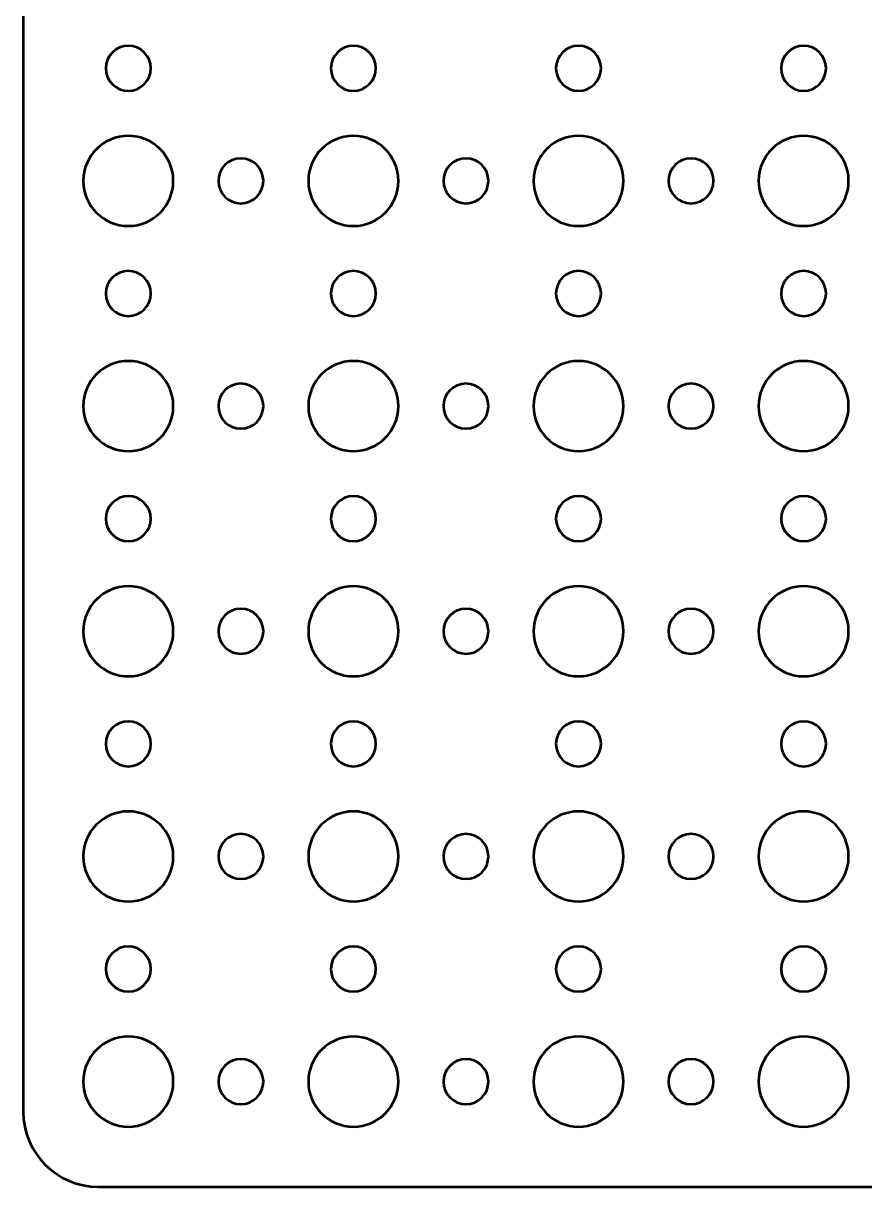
# Model space of a CAD drawing. Header units: centimetres. Extents: x -42 to 42, y -29.9 to 29.9.
# Drawn here: x -41.95 to -36.34, y -29.95 to -22.2 of the extents above; entities that cross this region are included whole.
import ezdxf

# ---------------------------------------------------------------- set-up
doc = ezdxf.new("R2010")
doc.units = ezdxf.units.CM
doc.header["$MEASUREMENT"] = 0
doc.layers.add('Layer 1', color=7, linetype='Continuous')

msp = doc.modelspace()

# ---------------------------------------------------------------- linework, layer by layer
at = {"layer": 'Layer 1', "lineweight": 53}
for points, knots in [([(41.95, 29.45), (41.95, 29.45), (41.95, -29.45), (41.95, -29.45), (41.95, -29.45), (41.95, -29.72614), (41.72614, -29.95), (41.45, -29.95), (41.45, -29.95), (41.45, -29.95), (-41.45, -29.95), (-41.45, -29.95), (-41.45, -29.95), (-41.72614, -29.95), (-41.95, -29.72614), (-41.95, -29.45), (-41.95, -29.45), (-41.95, -29.45), (-41.95, 29.45), (-41.95, 29.45), (-41.95, 29.45), (-41.95, 29.72614), (-41.72614, 29.95), (-41.45, 29.95), (-41.45, 29.95), (-41.45, 29.95), (41.45, 29.95), (41.45, 29.95), (41.45, 29.95), (41.72614, 29.95), (41.95, 29.72614), (41.95, 29.45)], [0, 0, 0, 0, 0.1111111, 0.1111111, 0.1111111, 0.1111111, 0.2222222, 0.2222222, 0.2222222, 0.2222222, 0.3333333, 0.3333333, 0.3333333, 0.3333333, 0.4444444, 0.4444444, 0.4444444, 0.4444444, 0.5555556, 0.5555556, 0.5555556, 0.5555556, 0.6666667, 0.6666667, 0.6666667, 0.6666667, 0.7777778, 0.7777778, 0.7777778, 0.7777778, 1, 1, 1, 1]), ([(-41.25, -22.65), (-41.33284, -22.65), (-41.4, -22.58284), (-41.4, -22.5), (-41.4, -22.5), (-41.4, -22.41716), (-41.33284, -22.35), (-41.25, -22.35), (-41.25, -22.35), (-41.16716, -22.35), (-41.1, -22.41716), (-41.1, -22.5), (-41.1, -22.5), (-41.1, -22.58284), (-41.16716, -22.65), (-41.25, -22.65)], [0, 0, 0, 0, 0.2, 0.2, 0.2, 0.2, 0.4, 0.4, 0.4, 0.4, 0.6, 0.6, 0.6, 0.6, 1, 1, 1, 1]), ([(-39.75, -22.65), (-39.83284, -22.65), (-39.9, -22.58284), (-39.9, -22.5), (-39.9, -22.5), (-39.9, -22.41716), (-39.83284, -22.35), (-39.75, -22.35), (-39.75, -22.35), (-39.66716, -22.35), (-39.6, -22.41716), (-39.6, -22.5), (-39.6, -22.5), (-39.6, -22.58284), (-39.66716, -22.65), (-39.75, -22.65)], [0, 0, 0, 0, 0.2, 0.2, 0.2, 0.2, 0.4, 0.4, 0.4, 0.4, 0.6, 0.6, 0.6, 0.6, 1, 1, 1, 1]), ([(-38.25, -22.65), (-38.33284, -22.65), (-38.4, -22.58284), (-38.4, -22.5), (-38.4, -22.5), (-38.4, -22.41716), (-38.33284, -22.35), (-38.25, -22.35), (-38.25, -22.35), (-38.16716, -22.35), (-38.1, -22.41716), (-38.1, -22.5), (-38.1, -22.5), (-38.1, -22.58284), (-38.16716, -22.65), (-38.25, -22.65)], [0, 0, 0, 0, 0.2, 0.2, 0.2, 0.2, 0.4, 0.4, 0.4, 0.4, 0.6, 0.6, 0.6, 0.6, 1, 1, 1, 1]), ([(-36.75, -22.65), (-36.83284, -22.65), (-36.9, -22.58284), (-36.9, -22.5), (-36.9, -22.5), (-36.9, -22.41716), (-36.83284, -22.35), (-36.75, -22.35), (-36.75, -22.35), (-36.66716, -22.35), (-36.6, -22.41716), (-36.6, -22.5), (-36.6, -22.5), (-36.6, -22.58284), (-36.66716, -22.65), (-36.75, -22.65)], [0, 0, 0, 0, 0.2, 0.2, 0.2, 0.2, 0.4, 0.4, 0.4, 0.4, 0.6, 0.6, 0.6, 0.6, 1, 1, 1, 1]), ([(-41.25, -23.55), (-41.41569, -23.55), (-41.55, -23.41569), (-41.55, -23.25), (-41.55, -23.25), (-41.55, -23.08431), (-41.41569, -22.95), (-41.25, -22.95), (-41.25, -22.95), (-41.08431, -22.95), (-40.95, -23.08431), (-40.95, -23.25), (-40.95, -23.25), (-40.95, -23.41569), (-41.08431, -23.55), (-41.25, -23.55)], [0, 0, 0, 0, 0.2, 0.2, 0.2, 0.2, 0.4, 0.4, 0.4, 0.4, 0.6, 0.6, 0.6, 0.6, 1, 1, 1, 1]), ([(-39.75, -23.55), (-39.91569, -23.55), (-40.05, -23.41569), (-40.05, -23.25), (-40.05, -23.25), (-40.05, -23.08431), (-39.91569, -22.95), (-39.75, -22.95), (-39.75, -22.95), (-39.58431, -22.95), (-39.45, -23.08431), (-39.45, -23.25), (-39.45, -23.25), (-39.45, -23.41569), (-39.58431, -23.55), (-39.75, -23.55)], [0, 0, 0, 0, 0.2, 0.2, 0.2, 0.2, 0.4, 0.4, 0.4, 0.4, 0.6, 0.6, 0.6, 0.6, 1, 1, 1, 1]), ([(-38.25, -23.55), (-38.41569, -23.55), (-38.55, -23.41569), (-38.55, -23.25), (-38.55, -23.25), (-38.55, -23.08431), (-38.41569, -22.95), (-38.25, -22.95), (-38.25, -22.95), (-38.08431, -22.95), (-37.95, -23.08431), (-37.95, -23.25), (-37.95, -23.25), (-37.95, -23.41569), (-38.08431, -23.55), (-38.25, -23.55)], [0, 0, 0, 0, 0.2, 0.2, 0.2, 0.2, 0.4, 0.4, 0.4, 0.4, 0.6, 0.6, 0.6, 0.6, 1, 1, 1, 1]), ([(-36.75, -23.55), (-36.91569, -23.55), (-37.05, -23.41569), (-37.05, -23.25), (-37.05, -23.25), (-37.05, -23.08431), (-36.91569, -22.95), (-36.75, -22.95), (-36.75, -22.95), (-36.58431, -22.95), (-36.45, -23.08431), (-36.45, -23.25), (-36.45, -23.25), (-36.45, -23.41569), (-36.58431, -23.55), (-36.75, -23.55)], [0, 0, 0, 0, 0.2, 0.2, 0.2, 0.2, 0.4, 0.4, 0.4, 0.4, 0.6, 0.6, 0.6, 0.6, 1, 1, 1, 1]), ([(-40.5, -23.4), (-40.58284, -23.4), (-40.65, -23.33284), (-40.65, -23.25), (-40.65, -23.25), (-40.65, -23.16716), (-40.58284, -23.1), (-40.5, -23.1), (-40.5, -23.1), (-40.41716, -23.1), (-40.35, -23.16716), (-40.35, -23.25), (-40.35, -23.25), (-40.35, -23.33284), (-40.41716, -23.4), (-40.5, -23.4)], [0, 0, 0, 0, 0.2, 0.2, 0.2, 0.2, 0.4, 0.4, 0.4, 0.4, 0.6, 0.6, 0.6, 0.6, 1, 1, 1, 1]), ([(-39, -23.4), (-39.08284, -23.4), (-39.15, -23.33284), (-39.15, -23.25), (-39.15, -23.25), (-39.15, -23.16716), (-39.08284, -23.1), (-39, -23.1), (-39, -23.1), (-38.91716, -23.1), (-38.85, -23.16716), (-38.85, -23.25), (-38.85, -23.25), (-38.85, -23.33284), (-38.91716, -23.4), (-39, -23.4)], [0, 0, 0, 0, 0.2, 0.2, 0.2, 0.2, 0.4, 0.4, 0.4, 0.4, 0.6, 0.6, 0.6, 0.6, 1, 1, 1, 1]), ([(-37.5, -23.4), (-37.58284, -23.4), (-37.65, -23.33284), (-37.65, -23.25), (-37.65, -23.25), (-37.65, -23.16716), (-37.58284, -23.1), (-37.5, -23.1), (-37.5, -23.1), (-37.41716, -23.1), (-37.35, -23.16716), (-37.35, -23.25), (-37.35, -23.25), (-37.35, -23.33284), (-37.41716, -23.4), (-37.5, -23.4)], [0, 0, 0, 0, 0.2, 0.2, 0.2, 0.2, 0.4, 0.4, 0.4, 0.4, 0.6, 0.6, 0.6, 0.6, 1, 1, 1, 1]), ([(-41.25, -24.15), (-41.33284, -24.15), (-41.4, -24.08284), (-41.4, -24), (-41.4, -24), (-41.4, -23.91716), (-41.33284, -23.85), (-41.25, -23.85), (-41.25, -23.85), (-41.16716, -23.85), (-41.1, -23.91716), (-41.1, -24), (-41.1, -24), (-41.1, -24.08284), (-41.16716, -24.15), (-41.25, -24.15)], [0, 0, 0, 0, 0.2, 0.2, 0.2, 0.2, 0.4, 0.4, 0.4, 0.4, 0.6, 0.6, 0.6, 0.6, 1, 1, 1, 1]), ([(-39.75, -24.15), (-39.83284, -24.15), (-39.9, -24.08284), (-39.9, -24), (-39.9, -24), (-39.9, -23.91716), (-39.83284, -23.85), (-39.75, -23.85), (-39.75, -23.85), (-39.66716, -23.85), (-39.6, -23.91716), (-39.6, -24), (-39.6, -24), (-39.6, -24.08284), (-39.66716, -24.15), (-39.75, -24.15)], [0, 0, 0, 0, 0.2, 0.2, 0.2, 0.2, 0.4, 0.4, 0.4, 0.4, 0.6, 0.6, 0.6, 0.6, 1, 1, 1, 1]), ([(-38.25, -24.15), (-38.33284, -24.15), (-38.4, -24.08284), (-38.4, -24), (-38.4, -24), (-38.4, -23.91716), (-38.33284, -23.85), (-38.25, -23.85), (-38.25, -23.85), (-38.16716, -23.85), (-38.1, -23.91716), (-38.1, -24), (-38.1, -24), (-38.1, -24.08284), (-38.16716, -24.15), (-38.25, -24.15)], [0, 0, 0, 0, 0.2, 0.2, 0.2, 0.2, 0.4, 0.4, 0.4, 0.4, 0.6, 0.6, 0.6, 0.6, 1, 1, 1, 1]), ([(-36.75, -24.15), (-36.83284, -24.15), (-36.9, -24.08284), (-36.9, -24), (-36.9, -24), (-36.9, -23.91716), (-36.83284, -23.85), (-36.75, -23.85), (-36.75, -23.85), (-36.66716, -23.85), (-36.6, -23.91716), (-36.6, -24), (-36.6, -24), (-36.6, -24.08284), (-36.66716, -24.15), (-36.75, -24.15)], [0, 0, 0, 0, 0.2, 0.2, 0.2, 0.2, 0.4, 0.4, 0.4, 0.4, 0.6, 0.6, 0.6, 0.6, 1, 1, 1, 1]), ([(-41.25, -25.05), (-41.41569, -25.05), (-41.55, -24.91569), (-41.55, -24.75), (-41.55, -24.75), (-41.55, -24.58431), (-41.41569, -24.45), (-41.25, -24.45), (-41.25, -24.45), (-41.08431, -24.45), (-40.95, -24.58431), (-40.95, -24.75), (-40.95, -24.75), (-40.95, -24.91569), (-41.08431, -25.05), (-41.25, -25.05)], [0, 0, 0, 0, 0.2, 0.2, 0.2, 0.2, 0.4, 0.4, 0.4, 0.4, 0.6, 0.6, 0.6, 0.6, 1, 1, 1, 1]), ([(-39.75, -25.05), (-39.91569, -25.05), (-40.05, -24.91569), (-40.05, -24.75), (-40.05, -24.75), (-40.05, -24.58431), (-39.91569, -24.45), (-39.75, -24.45), (-39.75, -24.45), (-39.58431, -24.45), (-39.45, -24.58431), (-39.45, -24.75), (-39.45, -24.75), (-39.45, -24.91569), (-39.58431, -25.05), (-39.75, -25.05)], [0, 0, 0, 0, 0.2, 0.2, 0.2, 0.2, 0.4, 0.4, 0.4, 0.4, 0.6, 0.6, 0.6, 0.6, 1, 1, 1, 1]), ([(-38.25, -25.05), (-38.41569, -25.05), (-38.55, -24.91569), (-38.55, -24.75), (-38.55, -24.75), (-38.55, -24.58431), (-38.41569, -24.45), (-38.25, -24.45), (-38.25, -24.45), (-38.08431, -24.45), (-37.95, -24.58431), (-37.95, -24.75), (-37.95, -24.75), (-37.95, -24.91569), (-38.08431, -25.05), (-38.25, -25.05)], [0, 0, 0, 0, 0.2, 0.2, 0.2, 0.2, 0.4, 0.4, 0.4, 0.4, 0.6, 0.6, 0.6, 0.6, 1, 1, 1, 1]), ([(-36.75, -25.05), (-36.91569, -25.05), (-37.05, -24.91569), (-37.05, -24.75), (-37.05, -24.75), (-37.05, -24.58431), (-36.91569, -24.45), (-36.75, -24.45), (-36.75, -24.45), (-36.58431, -24.45), (-36.45, -24.58431), (-36.45, -24.75), (-36.45, -24.75), (-36.45, -24.91569), (-36.58431, -25.05), (-36.75, -25.05)], [0, 0, 0, 0, 0.2, 0.2, 0.2, 0.2, 0.4, 0.4, 0.4, 0.4, 0.6, 0.6, 0.6, 0.6, 1, 1, 1, 1]), ([(-40.5, -24.9), (-40.58284, -24.9), (-40.65, -24.83284), (-40.65, -24.75), (-40.65, -24.75), (-40.65, -24.66716), (-40.58284, -24.6), (-40.5, -24.6), (-40.5, -24.6), (-40.41716, -24.6), (-40.35, -24.66716), (-40.35, -24.75), (-40.35, -24.75), (-40.35, -24.83284), (-40.41716, -24.9), (-40.5, -24.9)], [0, 0, 0, 0, 0.2, 0.2, 0.2, 0.2, 0.4, 0.4, 0.4, 0.4, 0.6, 0.6, 0.6, 0.6, 1, 1, 1, 1]), ([(-39, -24.9), (-39.08284, -24.9), (-39.15, -24.83284), (-39.15, -24.75), (-39.15, -24.75), (-39.15, -24.66716), (-39.08284, -24.6), (-39, -24.6), (-39, -24.6), (-38.91716, -24.6), (-38.85, -24.66716), (-38.85, -24.75), (-38.85, -24.75), (-38.85, -24.83284), (-38.91716, -24.9), (-39, -24.9)], [0, 0, 0, 0, 0.2, 0.2, 0.2, 0.2, 0.4, 0.4, 0.4, 0.4, 0.6, 0.6, 0.6, 0.6, 1, 1, 1, 1]), ([(-37.5, -24.9), (-37.58284, -24.9), (-37.65, -24.83284), (-37.65, -24.75), (-37.65, -24.75), (-37.65, -24.66716), (-37.58284, -24.6), (-37.5, -24.6), (-37.5, -24.6), (-37.41716, -24.6), (-37.35, -24.66716), (-37.35, -24.75), (-37.35, -24.75), (-37.35, -24.83284), (-37.41716, -24.9), (-37.5, -24.9)], [0, 0, 0, 0, 0.2, 0.2, 0.2, 0.2, 0.4, 0.4, 0.4, 0.4, 0.6, 0.6, 0.6, 0.6, 1, 1, 1, 1]), ([(-41.25, -25.65), (-41.33284, -25.65), (-41.4, -25.58284), (-41.4, -25.5), (-41.4, -25.5), (-41.4, -25.41716), (-41.33284, -25.35), (-41.25, -25.35), (-41.25, -25.35), (-41.16716, -25.35), (-41.1, -25.41716), (-41.1, -25.5), (-41.1, -25.5), (-41.1, -25.58284), (-41.16716, -25.65), (-41.25, -25.65)], [0, 0, 0, 0, 0.2, 0.2, 0.2, 0.2, 0.4, 0.4, 0.4, 0.4, 0.6, 0.6, 0.6, 0.6, 1, 1, 1, 1]), ([(-39.75, -25.65), (-39.83284, -25.65), (-39.9, -25.58284), (-39.9, -25.5), (-39.9, -25.5), (-39.9, -25.41716), (-39.83284, -25.35), (-39.75, -25.35), (-39.75, -25.35), (-39.66716, -25.35), (-39.6, -25.41716), (-39.6, -25.5), (-39.6, -25.5), (-39.6, -25.58284), (-39.66716, -25.65), (-39.75, -25.65)], [0, 0, 0, 0, 0.2, 0.2, 0.2, 0.2, 0.4, 0.4, 0.4, 0.4, 0.6, 0.6, 0.6, 0.6, 1, 1, 1, 1]), ([(-38.25, -25.65), (-38.33284, -25.65), (-38.4, -25.58284), (-38.4, -25.5), (-38.4, -25.5), (-38.4, -25.41716), (-38.33284, -25.35), (-38.25, -25.35), (-38.25, -25.35), (-38.16716, -25.35), (-38.1, -25.41716), (-38.1, -25.5), (-38.1, -25.5), (-38.1, -25.58284), (-38.16716, -25.65), (-38.25, -25.65)], [0, 0, 0, 0, 0.2, 0.2, 0.2, 0.2, 0.4, 0.4, 0.4, 0.4, 0.6, 0.6, 0.6, 0.6, 1, 1, 1, 1]), ([(-36.75, -25.65), (-36.83284, -25.65), (-36.9, -25.58284), (-36.9, -25.5), (-36.9, -25.5), (-36.9, -25.41716), (-36.83284, -25.35), (-36.75, -25.35), (-36.75, -25.35), (-36.66716, -25.35), (-36.6, -25.41716), (-36.6, -25.5), (-36.6, -25.5), (-36.6, -25.58284), (-36.66716, -25.65), (-36.75, -25.65)], [0, 0, 0, 0, 0.2, 0.2, 0.2, 0.2, 0.4, 0.4, 0.4, 0.4, 0.6, 0.6, 0.6, 0.6, 1, 1, 1, 1]), ([(-41.25, -26.55), (-41.41569, -26.55), (-41.55, -26.41569), (-41.55, -26.25), (-41.55, -26.25), (-41.55, -26.08431), (-41.41569, -25.95), (-41.25, -25.95), (-41.25, -25.95), (-41.08431, -25.95), (-40.95, -26.08431), (-40.95, -26.25), (-40.95, -26.25), (-40.95, -26.41569), (-41.08431, -26.55), (-41.25, -26.55)], [0, 0, 0, 0, 0.2, 0.2, 0.2, 0.2, 0.4, 0.4, 0.4, 0.4, 0.6, 0.6, 0.6, 0.6, 1, 1, 1, 1]), ([(-39.75, -26.55), (-39.91569, -26.55), (-40.05, -26.41569), (-40.05, -26.25), (-40.05, -26.25), (-40.05, -26.08431), (-39.91569, -25.95), (-39.75, -25.95), (-39.75, -25.95), (-39.58431, -25.95), (-39.45, -26.08431), (-39.45, -26.25), (-39.45, -26.25), (-39.45, -26.41569), (-39.58431, -26.55), (-39.75, -26.55)], [0, 0, 0, 0, 0.2, 0.2, 0.2, 0.2, 0.4, 0.4, 0.4, 0.4, 0.6, 0.6, 0.6, 0.6, 1, 1, 1, 1]), ([(-38.25, -26.55), (-38.41569, -26.55), (-38.55, -26.41569), (-38.55, -26.25), (-38.55, -26.25), (-38.55, -26.08431), (-38.41569, -25.95), (-38.25, -25.95), (-38.25, -25.95), (-38.08431, -25.95), (-37.95, -26.08431), (-37.95, -26.25), (-37.95, -26.25), (-37.95, -26.41569), (-38.08431, -26.55), (-38.25, -26.55)], [0, 0, 0, 0, 0.2, 0.2, 0.2, 0.2, 0.4, 0.4, 0.4, 0.4, 0.6, 0.6, 0.6, 0.6, 1, 1, 1, 1]), ([(-36.75, -26.55), (-36.91569, -26.55), (-37.05, -26.41569), (-37.05, -26.25), (-37.05, -26.25), (-37.05, -26.08431), (-36.91569, -25.95), (-36.75, -25.95), (-36.75, -25.95), (-36.58431, -25.95), (-36.45, -26.08431), (-36.45, -26.25), (-36.45, -26.25), (-36.45, -26.41569), (-36.58431, -26.55), (-36.75, -26.55)], [0, 0, 0, 0, 0.2, 0.2, 0.2, 0.2, 0.4, 0.4, 0.4, 0.4, 0.6, 0.6, 0.6, 0.6, 1, 1, 1, 1]), ([(-40.5, -26.4), (-40.58284, -26.4), (-40.65, -26.33284), (-40.65, -26.25), (-40.65, -26.25), (-40.65, -26.16716), (-40.58284, -26.1), (-40.5, -26.1), (-40.5, -26.1), (-40.41716, -26.1), (-40.35, -26.16716), (-40.35, -26.25), (-40.35, -26.25), (-40.35, -26.33284), (-40.41716, -26.4), (-40.5, -26.4)], [0, 0, 0, 0, 0.2, 0.2, 0.2, 0.2, 0.4, 0.4, 0.4, 0.4, 0.6, 0.6, 0.6, 0.6, 1, 1, 1, 1]), ([(-39, -26.4), (-39.08284, -26.4), (-39.15, -26.33284), (-39.15, -26.25), (-39.15, -26.25), (-39.15, -26.16716), (-39.08284, -26.1), (-39, -26.1), (-39, -26.1), (-38.91716, -26.1), (-38.85, -26.16716), (-38.85, -26.25), (-38.85, -26.25), (-38.85, -26.33284), (-38.91716, -26.4), (-39, -26.4)], [0, 0, 0, 0, 0.2, 0.2, 0.2, 0.2, 0.4, 0.4, 0.4, 0.4, 0.6, 0.6, 0.6, 0.6, 1, 1, 1, 1]), ([(-37.5, -26.4), (-37.58284, -26.4), (-37.65, -26.33284), (-37.65, -26.25), (-37.65, -26.25), (-37.65, -26.16716), (-37.58284, -26.1), (-37.5, -26.1), (-37.5, -26.1), (-37.41716, -26.1), (-37.35, -26.16716), (-37.35, -26.25), (-37.35, -26.25), (-37.35, -26.33284), (-37.41716, -26.4), (-37.5, -26.4)], [0, 0, 0, 0, 0.2, 0.2, 0.2, 0.2, 0.4, 0.4, 0.4, 0.4, 0.6, 0.6, 0.6, 0.6, 1, 1, 1, 1]), ([(-41.25, -27.15), (-41.33284, -27.15), (-41.4, -27.08284), (-41.4, -27), (-41.4, -27), (-41.4, -26.91716), (-41.33284, -26.85), (-41.25, -26.85), (-41.25, -26.85), (-41.16716, -26.85), (-41.1, -26.91716), (-41.1, -27), (-41.1, -27), (-41.1, -27.08284), (-41.16716, -27.15), (-41.25, -27.15)], [0, 0, 0, 0, 0.2, 0.2, 0.2, 0.2, 0.4, 0.4, 0.4, 0.4, 0.6, 0.6, 0.6, 0.6, 1, 1, 1, 1]), ([(-39.75, -27.15), (-39.83284, -27.15), (-39.9, -27.08284), (-39.9, -27), (-39.9, -27), (-39.9, -26.91716), (-39.83284, -26.85), (-39.75, -26.85), (-39.75, -26.85), (-39.66716, -26.85), (-39.6, -26.91716), (-39.6, -27), (-39.6, -27), (-39.6, -27.08284), (-39.66716, -27.15), (-39.75, -27.15)], [0, 0, 0, 0, 0.2, 0.2, 0.2, 0.2, 0.4, 0.4, 0.4, 0.4, 0.6, 0.6, 0.6, 0.6, 1, 1, 1, 1]), ([(-38.25, -27.15), (-38.33284, -27.15), (-38.4, -27.08284), (-38.4, -27), (-38.4, -27), (-38.4, -26.91716), (-38.33284, -26.85), (-38.25, -26.85), (-38.25, -26.85), (-38.16716, -26.85), (-38.1, -26.91716), (-38.1, -27), (-38.1, -27), (-38.1, -27.08284), (-38.16716, -27.15), (-38.25, -27.15)], [0, 0, 0, 0, 0.2, 0.2, 0.2, 0.2, 0.4, 0.4, 0.4, 0.4, 0.6, 0.6, 0.6, 0.6, 1, 1, 1, 1]), ([(-36.75, -27.15), (-36.83284, -27.15), (-36.9, -27.08284), (-36.9, -27), (-36.9, -27), (-36.9, -26.91716), (-36.83284, -26.85), (-36.75, -26.85), (-36.75, -26.85), (-36.66716, -26.85), (-36.6, -26.91716), (-36.6, -27), (-36.6, -27), (-36.6, -27.08284), (-36.66716, -27.15), (-36.75, -27.15)], [0, 0, 0, 0, 0.2, 0.2, 0.2, 0.2, 0.4, 0.4, 0.4, 0.4, 0.6, 0.6, 0.6, 0.6, 1, 1, 1, 1]), ([(-41.25, -28.05), (-41.41569, -28.05), (-41.55, -27.91569), (-41.55, -27.75), (-41.55, -27.75), (-41.55, -27.58431), (-41.41569, -27.45), (-41.25, -27.45), (-41.25, -27.45), (-41.08431, -27.45), (-40.95, -27.58431), (-40.95, -27.75), (-40.95, -27.75), (-40.95, -27.91569), (-41.08431, -28.05), (-41.25, -28.05)], [0, 0, 0, 0, 0.2, 0.2, 0.2, 0.2, 0.4, 0.4, 0.4, 0.4, 0.6, 0.6, 0.6, 0.6, 1, 1, 1, 1]), ([(-39.75, -28.05), (-39.91569, -28.05), (-40.05, -27.91569), (-40.05, -27.75), (-40.05, -27.75), (-40.05, -27.58431), (-39.91569, -27.45), (-39.75, -27.45), (-39.75, -27.45), (-39.58431, -27.45), (-39.45, -27.58431), (-39.45, -27.75), (-39.45, -27.75), (-39.45, -27.91569), (-39.58431, -28.05), (-39.75, -28.05)], [0, 0, 0, 0, 0.2, 0.2, 0.2, 0.2, 0.4, 0.4, 0.4, 0.4, 0.6, 0.6, 0.6, 0.6, 1, 1, 1, 1]), ([(-38.25, -28.05), (-38.41569, -28.05), (-38.55, -27.91569), (-38.55, -27.75), (-38.55, -27.75), (-38.55, -27.58431), (-38.41569, -27.45), (-38.25, -27.45), (-38.25, -27.45), (-38.08431, -27.45), (-37.95, -27.58431), (-37.95, -27.75), (-37.95, -27.75), (-37.95, -27.91569), (-38.08431, -28.05), (-38.25, -28.05)], [0, 0, 0, 0, 0.2, 0.2, 0.2, 0.2, 0.4, 0.4, 0.4, 0.4, 0.6, 0.6, 0.6, 0.6, 1, 1, 1, 1]), ([(-36.75, -28.05), (-36.91569, -28.05), (-37.05, -27.91569), (-37.05, -27.75), (-37.05, -27.75), (-37.05, -27.58431), (-36.91569, -27.45), (-36.75, -27.45), (-36.75, -27.45), (-36.58431, -27.45), (-36.45, -27.58431), (-36.45, -27.75), (-36.45, -27.75), (-36.45, -27.91569), (-36.58431, -28.05), (-36.75, -28.05)], [0, 0, 0, 0, 0.2, 0.2, 0.2, 0.2, 0.4, 0.4, 0.4, 0.4, 0.6, 0.6, 0.6, 0.6, 1, 1, 1, 1]), ([(-40.5, -27.9), (-40.58284, -27.9), (-40.65, -27.83284), (-40.65, -27.75), (-40.65, -27.75), (-40.65, -27.66716), (-40.58284, -27.6), (-40.5, -27.6), (-40.5, -27.6), (-40.41716, -27.6), (-40.35, -27.66716), (-40.35, -27.75), (-40.35, -27.75), (-40.35, -27.83284), (-40.41716, -27.9), (-40.5, -27.9)], [0, 0, 0, 0, 0.2, 0.2, 0.2, 0.2, 0.4, 0.4, 0.4, 0.4, 0.6, 0.6, 0.6, 0.6, 1, 1, 1, 1]), ([(-39, -27.9), (-39.08284, -27.9), (-39.15, -27.83284), (-39.15, -27.75), (-39.15, -27.75), (-39.15, -27.66716), (-39.08284, -27.6), (-39, -27.6), (-39, -27.6), (-38.91716, -27.6), (-38.85, -27.66716), (-38.85, -27.75), (-38.85, -27.75), (-38.85, -27.83284), (-38.91716, -27.9), (-39, -27.9)], [0, 0, 0, 0, 0.2, 0.2, 0.2, 0.2, 0.4, 0.4, 0.4, 0.4, 0.6, 0.6, 0.6, 0.6, 1, 1, 1, 1]), ([(-37.5, -27.9), (-37.58284, -27.9), (-37.65, -27.83284), (-37.65, -27.75), (-37.65, -27.75), (-37.65, -27.66716), (-37.58284, -27.6), (-37.5, -27.6), (-37.5, -27.6), (-37.41716, -27.6), (-37.35, -27.66716), (-37.35, -27.75), (-37.35, -27.75), (-37.35, -27.83284), (-37.41716, -27.9), (-37.5, -27.9)], [0, 0, 0, 0, 0.2, 0.2, 0.2, 0.2, 0.4, 0.4, 0.4, 0.4, 0.6, 0.6, 0.6, 0.6, 1, 1, 1, 1]), ([(-41.25, -28.65), (-41.33284, -28.65), (-41.4, -28.58284), (-41.4, -28.5), (-41.4, -28.5), (-41.4, -28.41716), (-41.33284, -28.35), (-41.25, -28.35), (-41.25, -28.35), (-41.16716, -28.35), (-41.1, -28.41716), (-41.1, -28.5), (-41.1, -28.5), (-41.1, -28.58284), (-41.16716, -28.65), (-41.25, -28.65)], [0, 0, 0, 0, 0.2, 0.2, 0.2, 0.2, 0.4, 0.4, 0.4, 0.4, 0.6, 0.6, 0.6, 0.6, 1, 1, 1, 1]), ([(-39.75, -28.65), (-39.83284, -28.65), (-39.9, -28.58284), (-39.9, -28.5), (-39.9, -28.5), (-39.9, -28.41716), (-39.83284, -28.35), (-39.75, -28.35), (-39.75, -28.35), (-39.66716, -28.35), (-39.6, -28.41716), (-39.6, -28.5), (-39.6, -28.5), (-39.6, -28.58284), (-39.66716, -28.65), (-39.75, -28.65)], [0, 0, 0, 0, 0.2, 0.2, 0.2, 0.2, 0.4, 0.4, 0.4, 0.4, 0.6, 0.6, 0.6, 0.6, 1, 1, 1, 1]), ([(-38.25, -28.65), (-38.33284, -28.65), (-38.4, -28.58284), (-38.4, -28.5), (-38.4, -28.5), (-38.4, -28.41716), (-38.33284, -28.35), (-38.25, -28.35), (-38.25, -28.35), (-38.16716, -28.35), (-38.1, -28.41716), (-38.1, -28.5), (-38.1, -28.5), (-38.1, -28.58284), (-38.16716, -28.65), (-38.25, -28.65)], [0, 0, 0, 0, 0.2, 0.2, 0.2, 0.2, 0.4, 0.4, 0.4, 0.4, 0.6, 0.6, 0.6, 0.6, 1, 1, 1, 1]), ([(-36.75, -28.65), (-36.83284, -28.65), (-36.9, -28.58284), (-36.9, -28.5), (-36.9, -28.5), (-36.9, -28.41716), (-36.83284, -28.35), (-36.75, -28.35), (-36.75, -28.35), (-36.66716, -28.35), (-36.6, -28.41716), (-36.6, -28.5), (-36.6, -28.5), (-36.6, -28.58284), (-36.66716, -28.65), (-36.75, -28.65)], [0, 0, 0, 0, 0.2, 0.2, 0.2, 0.2, 0.4, 0.4, 0.4, 0.4, 0.6, 0.6, 0.6, 0.6, 1, 1, 1, 1]), ([(-41.25, -29.55), (-41.41569, -29.55), (-41.55, -29.41569), (-41.55, -29.25), (-41.55, -29.25), (-41.55, -29.08431), (-41.41569, -28.95), (-41.25, -28.95), (-41.25, -28.95), (-41.08431, -28.95), (-40.95, -29.08431), (-40.95, -29.25), (-40.95, -29.25), (-40.95, -29.41569), (-41.08431, -29.55), (-41.25, -29.55)], [0, 0, 0, 0, 0.2, 0.2, 0.2, 0.2, 0.4, 0.4, 0.4, 0.4, 0.6, 0.6, 0.6, 0.6, 1, 1, 1, 1]), ([(-39.75, -29.55), (-39.91569, -29.55), (-40.05, -29.41569), (-40.05, -29.25), (-40.05, -29.25), (-40.05, -29.08431), (-39.91569, -28.95), (-39.75, -28.95), (-39.75, -28.95), (-39.58431, -28.95), (-39.45, -29.08431), (-39.45, -29.25), (-39.45, -29.25), (-39.45, -29.41569), (-39.58431, -29.55), (-39.75, -29.55)], [0, 0, 0, 0, 0.2, 0.2, 0.2, 0.2, 0.4, 0.4, 0.4, 0.4, 0.6, 0.6, 0.6, 0.6, 1, 1, 1, 1]), ([(-38.25, -29.55), (-38.41569, -29.55), (-38.55, -29.41569), (-38.55, -29.25), (-38.55, -29.25), (-38.55, -29.08431), (-38.41569, -28.95), (-38.25, -28.95), (-38.25, -28.95), (-38.08431, -28.95), (-37.95, -29.08431), (-37.95, -29.25), (-37.95, -29.25), (-37.95, -29.41569), (-38.08431, -29.55), (-38.25, -29.55)], [0, 0, 0, 0, 0.2, 0.2, 0.2, 0.2, 0.4, 0.4, 0.4, 0.4, 0.6, 0.6, 0.6, 0.6, 1, 1, 1, 1]), ([(-36.75, -29.55), (-36.91569, -29.55), (-37.05, -29.41569), (-37.05, -29.25), (-37.05, -29.25), (-37.05, -29.08431), (-36.91569, -28.95), (-36.75, -28.95), (-36.75, -28.95), (-36.58431, -28.95), (-36.45, -29.08431), (-36.45, -29.25), (-36.45, -29.25), (-36.45, -29.41569), (-36.58431, -29.55), (-36.75, -29.55)], [0, 0, 0, 0, 0.2, 0.2, 0.2, 0.2, 0.4, 0.4, 0.4, 0.4, 0.6, 0.6, 0.6, 0.6, 1, 1, 1, 1]), ([(-40.5, -29.4), (-40.58284, -29.4), (-40.65, -29.33284), (-40.65, -29.25), (-40.65, -29.25), (-40.65, -29.16716), (-40.58284, -29.1), (-40.5, -29.1), (-40.5, -29.1), (-40.41716, -29.1), (-40.35, -29.16716), (-40.35, -29.25), (-40.35, -29.25), (-40.35, -29.33284), (-40.41716, -29.4), (-40.5, -29.4)], [0, 0, 0, 0, 0.2, 0.2, 0.2, 0.2, 0.4, 0.4, 0.4, 0.4, 0.6, 0.6, 0.6, 0.6, 1, 1, 1, 1]), ([(-39, -29.4), (-39.08284, -29.4), (-39.15, -29.33284), (-39.15, -29.25), (-39.15, -29.25), (-39.15, -29.16716), (-39.08284, -29.1), (-39, -29.1), (-39, -29.1), (-38.91716, -29.1), (-38.85, -29.16716), (-38.85, -29.25), (-38.85, -29.25), (-38.85, -29.33284), (-38.91716, -29.4), (-39, -29.4)], [0, 0, 0, 0, 0.2, 0.2, 0.2, 0.2, 0.4, 0.4, 0.4, 0.4, 0.6, 0.6, 0.6, 0.6, 1, 1, 1, 1]), ([(-37.5, -29.4), (-37.58284, -29.4), (-37.65, -29.33284), (-37.65, -29.25), (-37.65, -29.25), (-37.65, -29.16716), (-37.58284, -29.1), (-37.5, -29.1), (-37.5, -29.1), (-37.41716, -29.1), (-37.35, -29.16716), (-37.35, -29.25), (-37.35, -29.25), (-37.35, -29.33284), (-37.41716, -29.4), (-37.5, -29.4)], [0, 0, 0, 0, 0.2, 0.2, 0.2, 0.2, 0.4, 0.4, 0.4, 0.4, 0.6, 0.6, 0.6, 0.6, 1, 1, 1, 1])]:
    msp.add_open_spline(points, degree=3, knots=knots, dxfattribs=at)

doc.saveas('drawing.dxf')
